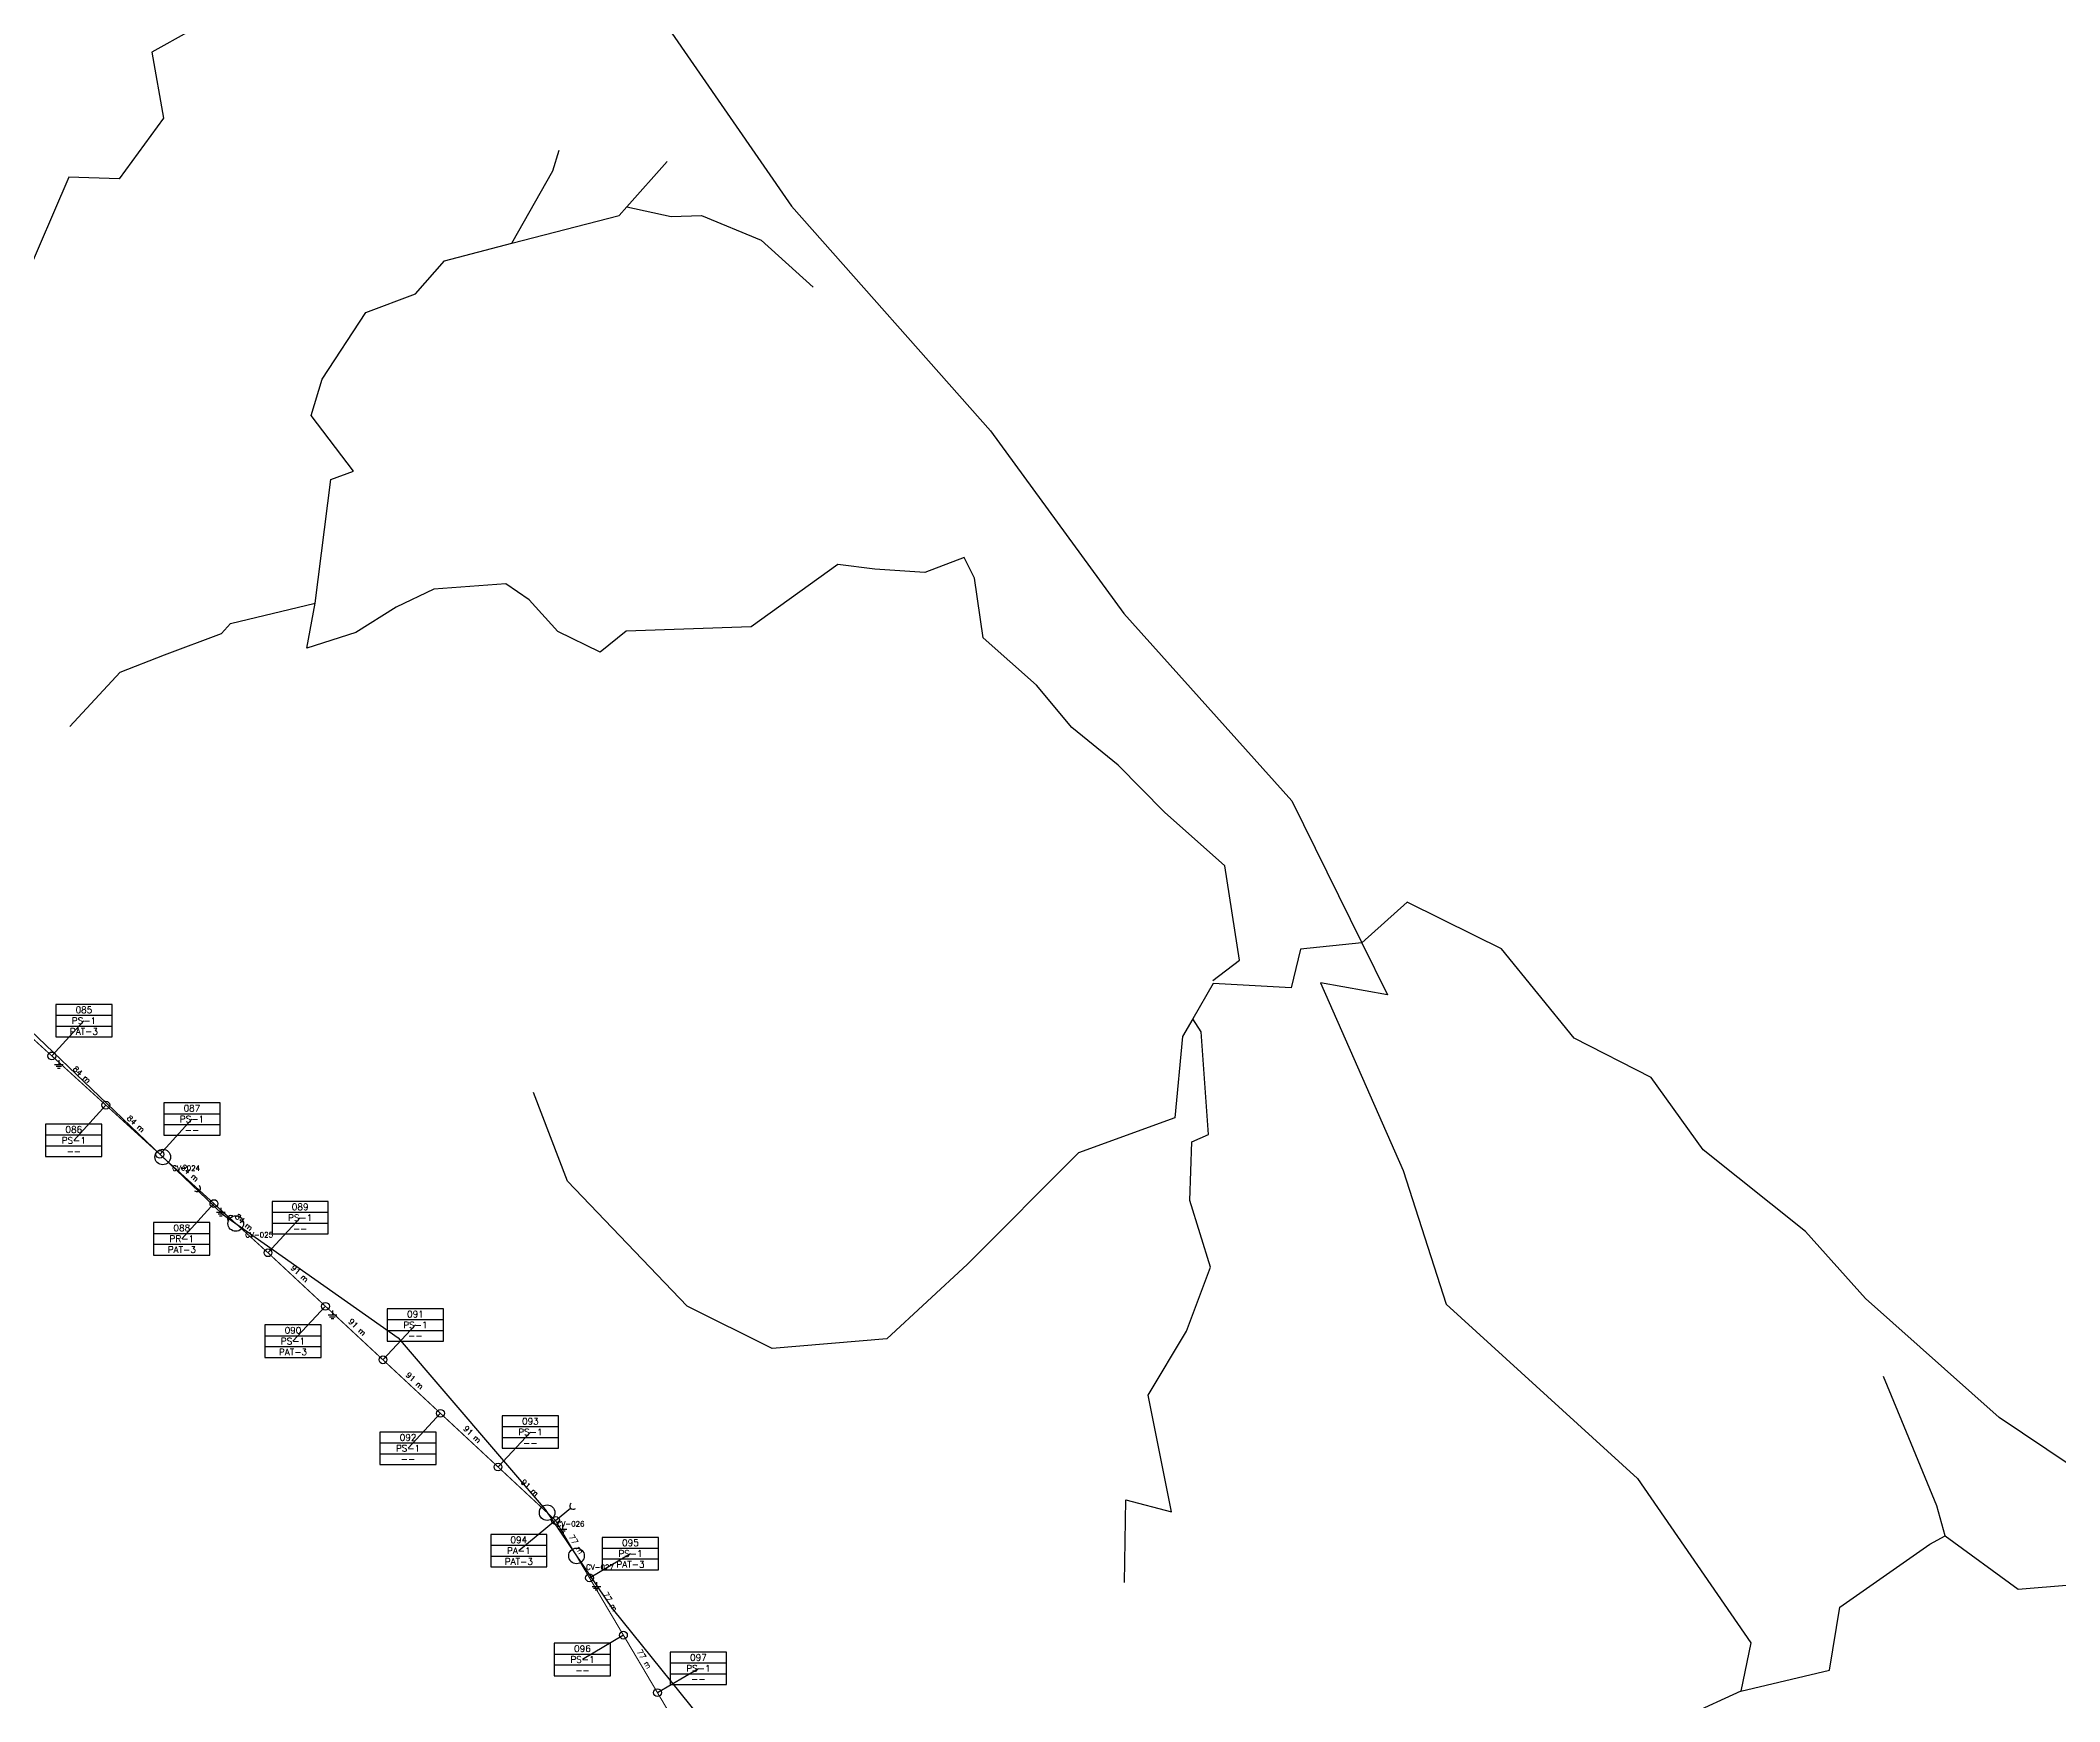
# Model space of a CAD drawing. Header units: metres. Extents: x 405922 to 419705, y 8261045 to 8275273.
# Drawn here: x 410687 to 413019, y 8264551 to 8266469 of the extents above; entities that cross this region are included whole.
import ezdxf
from ezdxf.enums import TextEntityAlignment as Align

# ---------------------------------------------------------------- set-up
doc = ezdxf.new("R2010")
doc.units = ezdxf.units.M
for name, color, linetype in [('CRUCES', 30, 'Continuous'), ('RP_CONDUCTOR', 5, 'Continuous'), ('RP_CUADROPOSTE', 5, 'Continuous'), ('RP_POSTE', 1, 'Continuous'), ('RP_PTIERRA', 2, 'Continuous'), ('RP_RETENIDA', 1, 'Continuous'), ('RP_VANO', 4, 'Continuous'), ('VIAS', 8, 'Continuous')]:
    doc.layers.add(name, color=color, linetype=linetype)
doc.styles.add('ROMANS', font='romans.shx')

# ---------------------------------------------------------------- blocks, each defined once
blk = doc.blocks.new('POSTE_LP')
blk.add_circle((0, 0), 0.9)
blk = doc.blocks.new('PAT')
for p, q in [((0, 0), (0, -1)), ((-1, -1), (1, -1)), ((-0.65, -1.4), (0.65, -1.4)), ((-0.3, -1.8), (0.3, -1.8))]:
    blk.add_line(p, q)
blk = doc.blocks.new('CUADRO_POSTE')
for p, q in [((0, 5), (13, 5)), ((0, 2.5), (13, 2.5))]:
    blk.add_line(p, q)
blk.add_lwpolyline([(0, 0), (13, 0), (13, 7.5), (0, 7.5)], close=True)
at = {"style": 'ROMANS'}
for tag, p in [('NUMERO', (6.5, 6.25)), ('ARMADO', (6.5, 3.75)), ('PAT', (6.5, 1.25))]:
    blk.add_attdef(tag, text='', height=1.5, dxfattribs=at).set_placement(p, align=Align.MIDDLE_CENTER)
blk = doc.blocks.new('RETENIDA')
blk.add_line((0, 0), (4.5, 0))
blk.add_arc((5.3, 0), 0.8, 90, 270)

msp = doc.modelspace()

# ---------------------------------------------------------------- linework, layer by layer
at = {"layer": 'CRUCES'}
for centre in [(410828.3, 8265179.7), (410912.6, 8265102.9), (411272.2, 8264769), (411306.1, 8264719.1)]:
    msp.add_circle(centre, 9, dxfattribs=at)
at = {"layer": 'RP_CONDUCTOR', "const_width": 1.25}
msp.add_lwpolyline([(408958.5, 8266977.2), (408922.5, 8266760.5), (408968.9, 8266600.8), (409018.9, 8266542.4), (409644, 8265972.9), (409964.6, 8265611), (410575.5, 8265410), (410949.8, 8265069.1), (411281.9, 8264760), (411438.8, 8264494.9), (411662.1, 8264276.4), (411992.1, 8263820.3)], dxfattribs=at)
at = {"layer": 'RP_CUADROPOSTE'}
for p, q in [((410700.3, 8265296.4), (410737.3, 8265337)), ((410762.6, 8265239.6), (410725.6, 8265198.9)), ((410825, 8265182.7), (410862, 8265223.4)), ((410887.4, 8265125.9), (410850.3, 8265085.3)), ((410949.8, 8265069.1), (410987, 8265109.6)), ((411016.2, 8265007.3), (410978.7, 8264967)), ((411082.6, 8264945.5), (411120.1, 8264985.7)), ((411149, 8264883.7), (411111.6, 8264843.4)), ((411215.5, 8264821.8), (411252.9, 8264862.1)), ((411281.9, 8264760), (411239.5, 8264725)), ((411321.1, 8264693.7), (411368.4, 8264721.7)), ((411360.3, 8264627.5), (411313, 8264599.4)), ((411399.6, 8264561.2), (411446.9, 8264589.2))]:
    msp.add_line(p, q, dxfattribs=at)
at = {"layer": 'VIAS'}
for points in [[(411318.2, 8266762.2), (411304.2, 8266778.7), (411187.8, 8266695.8), (411133, 8266715.6), (411049.4, 8266698.7), (411013.2, 8266671.9), (411002.1, 8266671), (410982.7, 8266669.5), (410904.1, 8266504.6), (410815.6, 8266455.3), (410829.1, 8266379.1), (410777.9, 8266309.3), (410719.8, 8266311.2), (410667.8, 8266190.2), (410601.1, 8266153), (410518.8, 8266187.5), (410462.1, 8266130.7), (410426.5, 8266054.4)], [(411409.4, 8266487.2), (411554.5, 8266277.6), (411784.3, 8266018.3), (411938.1, 8265807.2), (412132.2, 8265590.8), (412213.2, 8265426.9), (412242.7, 8265367.1), (412165.4, 8265380.9), (412260.9, 8265164.1), (412310.4, 8265009.9), (412531.2, 8264808.5), (412662.1, 8264618.5), (412650.5, 8264562.8), (412530, 8264507.5), (412536.5, 8264465.2), (412509, 8264429.8), (412529.8, 8264365.6), (412513.3, 8264335), (412501.8, 8264298.9)], [(411231.6, 8266234.8), (411278.8, 8266318.3), (411286, 8266342.2)], [(410721, 8265676.8), (410779.1, 8265739.6), (410830.4, 8265759.6), (410896.1, 8265784.3), (410906.7, 8265795.8), (411004.3, 8265819.2), (411022.3, 8265961.9), (411048.6, 8265971.7), (410999.7, 8266036), (411012.5, 8266077.9), (411062.7, 8266154.9), (411120.1, 8266176.3), (411153.7, 8266214.6), (411231.6, 8266234.8), (411355.4, 8266267), (411364.3, 8266277), (411410.7, 8266329.3)], [(411364.3, 8266277), (411415.6, 8266265.8), (411450.3, 8266266.9), (411519.4, 8266238.2), (411579.4, 8266184.1)], [(412040.9, 8265383.3), (412071.9, 8265406.9), (412054.8, 8265515.9), (411985.1, 8265577.8), (411931.6, 8265632.3), (411878.2, 8265675.8), (411837.2, 8265724.5), (411775.9, 8265779), (411765.9, 8265848), (411753.8, 8265871.8), (411708.5, 8265854.6), (411650.6, 8265858.6), (411608, 8265863.9), (411507.8, 8265791.7), (411363.3, 8265787), (411333.3, 8265762.5), (411284.6, 8265786.3), (411251.6, 8265822.9), (411224.6, 8265841.7), (411141.3, 8265835.4), (411097.9, 8265814.5), (411051.2, 8265785.3), (410994.8, 8265767.2), (411004.3, 8265819.2)], [(413031, 8264823.7), (412948.9, 8264879), (412794.5, 8265016.4), (412725.2, 8265093.6), (412607, 8265188), (412547.2, 8265271.6), (412458.1, 8265317), (412374.3, 8265419.9), (412343.9, 8265435), (412265.2, 8265474.1), (412213.2, 8265426.9)], [(412213.2, 8265426.9), (412142.2, 8265419.6), (412131.5, 8265374.9), (412041.5, 8265379.9), (412017.8, 8265339.4), (412005.8, 8265319), (411997.1, 8265225), (411885.7, 8265184.4), (411757.6, 8265056), (411664.3, 8264969.8), (411532.1, 8264958.6), (411433.9, 8265007.4), (411295.6, 8265151.7), (411256.5, 8265254.3)], [(411938.8, 8264688.2), (411940.3, 8264783.8), (411993.4, 8264770), (411966.1, 8264904.6), (412010.4, 8264978.4), (412038.3, 8265052.6), (412014.5, 8265129.4), (412016.6, 8265197), (412035.8, 8265205.5), (412027.4, 8265324.3), (412017.8, 8265339.4)], [(410675.1, 8265326.3), (410897.3, 8265113.8), (411100, 8264970.9), (411269.8, 8264772.5), (411347.4, 8264658.3), (411595.8, 8264349.6)], [(412650.5, 8264562.8), (412753, 8264587), (412764.9, 8264659.8), (412868.9, 8264732.7), (412886.7, 8264742.4), (412877.2, 8264776.8), (412836.5, 8264875), (412815.6, 8264926.3)], [(412886.7, 8264742.4), (412971, 8264680.6), (413031.3, 8264685.6), (413046.9, 8264700), (413076.8, 8264700.8), (413082.7, 8264729.7), (413063.5, 8264799.4)]]:
    msp.add_lwpolyline(points, dxfattribs=at)

# ---------------------------------------------------------------- block references
at = {"layer": 'RP_CUADROPOSTE', "xscale": 5, "yscale": 5}
for p, values in [((410704.8, 8265318.3), {'NUMERO': '085', 'ARMADO': 'PS-1', 'PAT': 'PAT-3'}), ((410829.5, 8265204.7), {'NUMERO': '087', 'ARMADO': 'PS-1', 'PAT': '--'}), ((410693.1, 8265180.1), {'NUMERO': '086', 'ARMADO': 'PS-1', 'PAT': '--'}), ((410954.5, 8265090.8), {'NUMERO': '089', 'ARMADO': 'PS-1', 'PAT': '--'}), ((410817.8, 8265066.5), {'NUMERO': '088', 'ARMADO': 'PR-1', 'PAT': 'PAT-3'}), ((411087.6, 8264967), {'NUMERO': '091', 'ARMADO': 'PS-1', 'PAT': '--'}), ((410946.2, 8264948.3), {'NUMERO': '090', 'ARMADO': 'PS-1', 'PAT': 'PAT-3'}), ((411220.4, 8264843.3), {'NUMERO': '093', 'ARMADO': 'PS-1', 'PAT': '--'}), ((411079.1, 8264824.6), {'NUMERO': '092', 'ARMADO': 'PS-1', 'PAT': '--'}), ((411207, 8264706.3), {'NUMERO': '094', 'ARMADO': 'PA-1', 'PAT': 'PAT-3'}), ((411335.9, 8264703), {'NUMERO': '095', 'ARMADO': 'PS-1', 'PAT': 'PAT-3'}), ((411280.5, 8264580.7), {'NUMERO': '096', 'ARMADO': 'PS-1', 'PAT': '--'}), ((411414.4, 8264570.5), {'NUMERO': '097', 'ARMADO': 'PS-1', 'PAT': '--'})]:
    msp.add_blockref('CUADRO_POSTE', p, dxfattribs=at).add_auto_attribs(values)
at = {"layer": 'RP_POSTE', "xscale": 5, "yscale": 5}
for p in [(410700.3, 8265296.4), (410762.6, 8265239.6), (410825, 8265182.7), (410887.4, 8265125.9), (410949.8, 8265069.1), (411016.2, 8265007.3), (411082.6, 8264945.5), (411149, 8264883.7), (411215.5, 8264821.8), (411281.9, 8264760), (411321.1, 8264693.7), (411360.3, 8264627.5), (411399.6, 8264561.2)]:
    msp.add_blockref('POSTE_LP', p, dxfattribs=at)
at = {"layer": 'RP_PTIERRA', "xscale": 5, "yscale": 5}
for p in [(410708.3, 8265291.4), (410895.4, 8265120.9), (411024.2, 8265002.3), (411289.9, 8264755), (411329.1, 8264688.7)]:
    msp.add_blockref('PAT', p, dxfattribs=at)
at = {"layer": 'RP_RETENIDA', "xscale": 5, "yscale": 5}
for p, rotation in [((410887.4, 8265125.9), 137.6710331035577), ((410887.4, 8265125.9), 317.6710331035576), ((411281.9, 8264760), 39.51664270791338)]:
    msp.add_blockref('RETENIDA', p, dxfattribs=dict(at, rotation=rotation))

# ---------------------------------------------------------------- texts
at = {"layer": 'CRUCES', "style": 'ROMANS'}
for s, p in [('CV-024', (410839.3, 8265163.7)), ('CV-025', (410923.6, 8265086.9)), ('CV-026', (411283.2, 8264753)), ('CV-027', (411317.1, 8264703.1))]:
    msp.add_text(s, height=6, dxfattribs=at).set_placement(p)
at = {"layer": 'RP_VANO', "style": 'ROMANS'}
for s, rotation, p in [('84 m', -42.329, (410731.4, 8265271)), ('84 m', -42.3294, (410793.8, 8265214.2)), ('84 m', -42.329, (410856.2, 8265157.3)), ('84 m', -42.329, (410918.6, 8265100.5)), ('91 m', -42.946, (410983, 8265041.2)), ('91 m', -42.9414, (411049.4, 8264979.4)), ('91 m', -42.9414, (411115.8, 8264917.6)), ('91 m', -42.9457, (411182.2, 8264855.7)), ('91 m', -42.946, (411248.7, 8264793.9)), ('77 m', -59.3756, (411301.5, 8264729.9)), ('77 m', -59.3756, (411340.7, 8264663.6)), ('77 m', -59.3756, (411380, 8264597.3))]:
    msp.add_text(s, height=6.5, rotation=rotation, dxfattribs=at).set_placement(p, align=Align.BOTTOM_CENTER)

doc.saveas('drawing.dxf')
